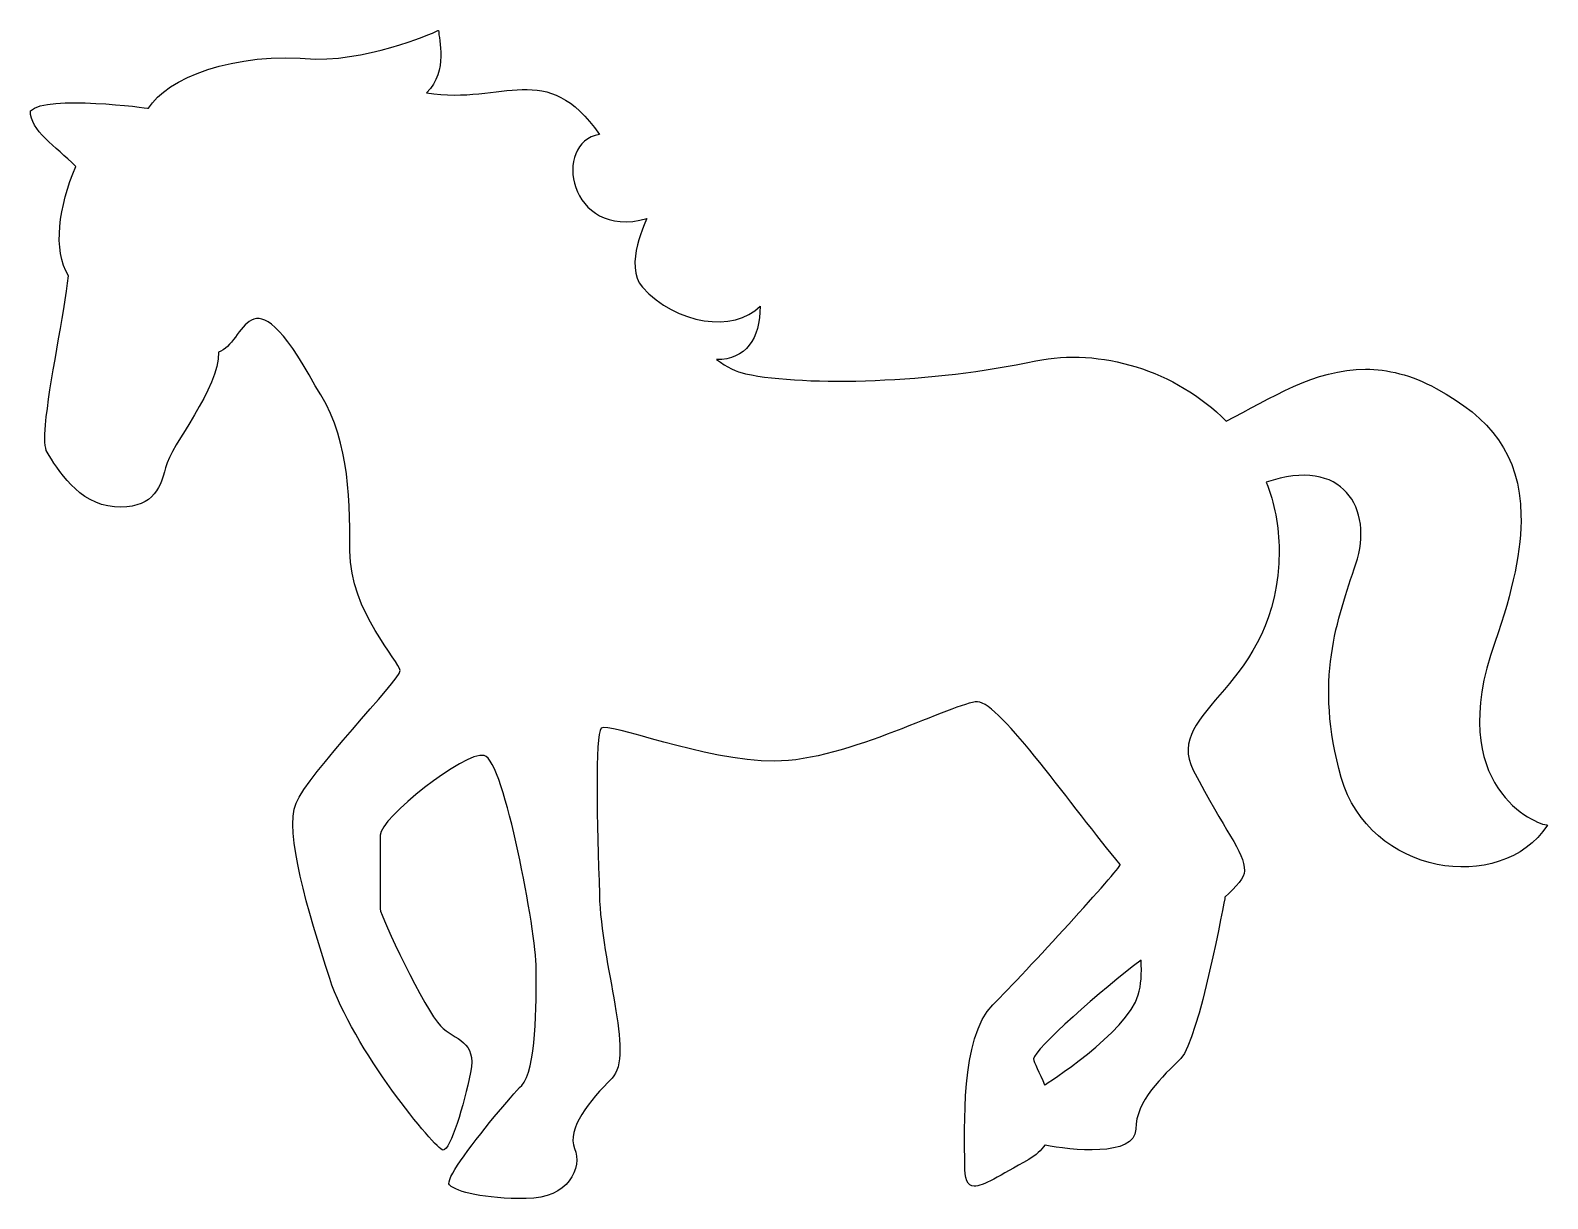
# Model space of a CAD drawing. Header units: centimetres. Extents: x -4.76 to 4.76, y -3.67 to 3.67.
import ezdxf

# ---------------------------------------------------------------- set-up
doc = ezdxf.new("R2010")
doc.units = ezdxf.units.CM
doc.header["$MEASUREMENT"] = 0
doc.layers.add('Layer 1', color=7, linetype='Continuous')

msp = doc.modelspace()

# ---------------------------------------------------------------- linework, layer by layer
at = {"layer": 'Layer 1'}
for points, knots in [([(4.43042, -0.17552), (4.54596, 0.1509), (4.59912, 0.41191), (4.59518, 0.62566), (4.59518, 0.62566), (4.58812, 1.00563), (4.40071, 1.23629), (4.0631, 1.41944), (4.0631, 1.41944), (3.90395, 1.50577), (3.7574, 1.54004), (3.61934, 1.54014), (3.61934, 1.54014), (3.29956, 1.54035), (3.02517, 1.35745), (2.74434, 1.21391), (2.74434, 1.21391), (2.4307, 1.53329), (1.94998, 1.67667), (1.55049, 1.59234), (1.55049, 1.59234), (0.89739, 1.45425), (0.11735, 1.43049), (-0.27273, 1.51117), (-0.27273, 1.51117), (-0.32964, 1.52331), (-0.39026, 1.55334), (-0.45453, 1.60028), (-0.45453, 1.60028), (-0.27273, 1.60028), (-0.18103, 1.72995), (-0.18103, 1.93548), (-0.18103, 1.93548), (-0.34703, 1.7689), (-0.70861, 1.8206), (-0.92054, 2.05568), (-0.92054, 2.05568), (-1.04016, 2.18744), (-0.89207, 2.48579), (-0.89207, 2.48579), (-0.89207, 2.48579), (-1.38591, 2.34821), (-1.48871, 2.96863), (-1.19036, 3.01445), (-1.19036, 3.01445), (-1.5235, 3.49512), (-1.78702, 3.19789), (-2.2746, 3.27588), (-2.2746, 3.27588), (-2.2746, 3.27588), (-2.2751, 3.27589), (-2.2751, 3.27589), (-2.2751, 3.27589), (-2.13598, 3.41553), (-2.1998, 3.61109), (-2.1998, 3.668), (-2.1998, 3.668), (-2.1998, 3.668), (-2.58929, 3.48615), (-2.97199, 3.48615), (-2.97199, 3.48615), (-2.97199, 3.48615), (-2.97251, 3.48615), (-2.97251, 3.48615), (-2.97251, 3.48615), (-3.48641, 3.53785), (-3.91231, 3.36442), (-4.01984, 3.17886), (-4.01984, 3.17886), (-4.01984, 3.17886), (-4.65868, 3.26586), (-4.7625, 3.16306), (-4.7625, 3.16306), (-4.7625, 3.03659), (-4.60648, 2.94224), (-4.47683, 2.8136), (-4.47683, 2.8136), (-4.58383, 2.56114), (-4.62336, 2.28812), (-4.52268, 2.12627), (-4.52268, 2.12627), (-4.54797, 1.89539), (-4.6459, 1.44428), (-4.66704, 1.19065), (-4.66704, 1.19065), (-4.6741, 1.10612), (-4.67262, 1.04354), (-4.65709, 1.01835), (-4.65709, 1.01835), (-4.59433, 0.91765), (-4.46045, 0.69045), (-4.23431, 0.67624), (-4.23431, 0.67624), (-4.00769, 0.66145), (-3.94761, 0.77641), (-3.9139, 0.92185), (-3.9139, 0.92185), (-3.88014, 1.06682), (-3.57232, 1.42101), (-3.58179, 1.64816), (-3.58179, 1.64816), (-3.41367, 1.69089), (-3.39838, 2.21164), (-2.9746, 1.43684), (-2.9746, 1.43684), (-2.76801, 1.13323), (-2.75635, 0.78268), (-2.75635, 0.39901), (-2.75635, 0.39901), (-2.75635, 0.01473), (-2.44118, -0.29573), (-2.44118, -0.35264), (-2.44118, -0.35264), (-2.44118, -0.41064), (-3.02046, -1.00148), (-3.09478, -1.18494), (-3.09478, -1.18494), (-3.16908, -1.36832), (-3.02046, -1.8559), (-2.88288, -2.28598), (-2.88288, -2.28598), (-2.7453, -2.71553), (-2.21719, -3.36336), (-2.17128, -3.36336), (-2.17128, -3.36336), (-2.12596, -3.36336), (-2.03954, -3.07716), (-1.99896, -2.87634), (-1.99896, -2.87634), (-1.95885, -2.67504), (-2.09646, -2.67504), (-2.18819, -2.58326), (-2.18819, -2.58326), (-2.27989, -2.49153), (-2.56713, -1.88963), (-2.56713, -1.84907), (-2.56713, -1.84907), (-2.56713, -1.81002), (-2.56713, -1.48852), (-2.56713, -1.38465), (-2.56713, -1.38465), (-2.56713, -1.28244), (-2.03955, -0.85704), (-1.913, -0.88551), (-1.913, -0.88551), (-1.78703, -0.91506), (-1.58624, -2.00457), (-1.58624, -2.22271), (-1.58624, -2.22271), (-1.58624, -2.44041), (-1.58624, -2.8653), (-1.67794, -2.95693), (-1.67794, -2.95693), (-1.74017, -3.01921), (-1.94943, -3.26533), (-2.06164, -3.43032), (-2.06164, -3.43032), (-2.11487, -3.50779), (-2.14602, -3.56737), (-2.13123, -3.58211), (-2.13123, -3.58211), (-2.08538, -3.62796), (-1.91298, -3.66802), (-1.64945, -3.66802), (-1.64945, -3.66802), (-1.3859, -3.66802), (-1.29425, -3.47249), (-1.34587, -3.35221), (-1.34587, -3.35221), (-1.39701, -3.23209), (-1.25099, -3.05125), (-1.11079, -2.91112), (-1.11079, -2.91112), (-0.96956, -2.77094), (-1.17879, -2.20008), (-1.19038, -1.7573), (-1.19038, -1.7573), (-1.20252, -1.31611), (-1.2215, -0.75744), (-1.17879, -0.71418), (-1.17879, -0.71418), (-1.13664, -0.67103), (-0.53633, -0.92082), (-0.08929, -0.92082), (-0.08929, -0.92082), (0.35764, -0.92082), (1.04604, -0.54821), (1.18367, -0.54821), (1.18367, -0.54821), (1.32117, -0.54821), (1.78819, -1.22234), (2.07913, -1.57019), (2.07913, -1.57019), (2.07913, -1.57019), (2.07913, -1.57122), (2.07913, -1.57122), (2.07913, -1.57122), (2.07913, -1.59757), (1.48458, -2.24593), (1.28006, -2.45043), (1.28006, -2.45043), (1.07345, -2.65704), (1.1035, -3.23423), (1.1035, -3.4514), (1.1035, -3.4514), (1.1035, -3.54612), (1.11853, -3.58755), (1.16166, -3.58922), (1.16166, -3.58922), (1.21812, -3.59134), (1.32266, -3.52532), (1.50464, -3.42137), (1.50464, -3.42137), (1.55047, -3.39547), (1.58473, -3.36438), (1.60635, -3.33123), (1.60635, -3.33123), (1.60635, -3.33123), (1.60738, -3.33221), (1.60738, -3.33221), (1.60738, -3.33221), (1.76343, -3.36335), (2.17666, -3.40918), (2.17666, -3.23209), (2.17666, -3.23209), (2.17666, -3.05448), (2.348, -2.89895), (2.46027, -2.78722), (2.46027, -2.78722), (2.572, -2.67504), (2.737, -1.77471), (2.737, -1.77471), (2.737, -1.77471), (2.81074, -1.70883), (2.85921, -1.65136), (2.85921, -1.60868), (2.85921, -1.60868), (2.85921, -1.4906), (2.73279, -1.35674), (2.53824, -0.97725), (2.53824, -0.97725), (2.34269, -0.59935), (3.07693, -0.46174), (3.07693, 0.39903), (3.07693, 0.39903), (3.07693, 0.55609), (3.04746, 0.70103), (2.99581, 0.83017), (2.99581, 0.83017), (3.47703, 0.99723), (3.67306, 0.66256), (3.55868, 0.31833), (3.55868, 0.31833), (3.4438, -0.02587), (3.29404, -0.41589), (3.46695, -1.02358), (3.46695, -1.02358), (3.63935, -1.63186), (4.46525, -1.76944), (4.76254, -1.32245), (4.76254, -1.32245), (4.69453, -1.32241), (4.10895, -1.08101), (4.43042, -0.17552)], [0, 0, 0, 0, 0.0149254, 0.0149254, 0.0149254, 0.0149254, 0.0298507, 0.0298507, 0.0298507, 0.0298507, 0.0447761, 0.0447761, 0.0447761, 0.0447761, 0.0597015, 0.0597015, 0.0597015, 0.0597015, 0.0746269, 0.0746269, 0.0746269, 0.0746269, 0.0895522, 0.0895522, 0.0895522, 0.0895522, 0.1044776, 0.1044776, 0.1044776, 0.1044776, 0.119403, 0.119403, 0.119403, 0.119403, 0.1343284, 0.1343284, 0.1343284, 0.1343284, 0.1492537, 0.1492537, 0.1492537, 0.1492537, 0.1641791, 0.1641791, 0.1641791, 0.1641791, 0.1791045, 0.1791045, 0.1791045, 0.1791045, 0.1940299, 0.1940299, 0.1940299, 0.1940299, 0.2089552, 0.2089552, 0.2089552, 0.2089552, 0.2238806, 0.2238806, 0.2238806, 0.2238806, 0.238806, 0.238806, 0.238806, 0.238806, 0.2537313, 0.2537313, 0.2537313, 0.2537313, 0.2686567, 0.2686567, 0.2686567, 0.2686567, 0.2835821, 0.2835821, 0.2835821, 0.2835821, 0.2985075, 0.2985075, 0.2985075, 0.2985075, 0.3134328, 0.3134328, 0.3134328, 0.3134328, 0.3283582, 0.3283582, 0.3283582, 0.3283582, 0.3432836, 0.3432836, 0.3432836, 0.3432836, 0.358209, 0.358209, 0.358209, 0.358209, 0.3731343, 0.3731343, 0.3731343, 0.3731343, 0.3880597, 0.3880597, 0.3880597, 0.3880597, 0.4029851, 0.4029851, 0.4029851, 0.4029851, 0.4179104, 0.4179104, 0.4179104, 0.4179104, 0.4328358, 0.4328358, 0.4328358, 0.4328358, 0.4477612, 0.4477612, 0.4477612, 0.4477612, 0.4626866, 0.4626866, 0.4626866, 0.4626866, 0.4776119, 0.4776119, 0.4776119, 0.4776119, 0.4925373, 0.4925373, 0.4925373, 0.4925373, 0.5074627, 0.5074627, 0.5074627, 0.5074627, 0.5223881, 0.5223881, 0.5223881, 0.5223881, 0.5373134, 0.5373134, 0.5373134, 0.5373134, 0.5522388, 0.5522388, 0.5522388, 0.5522388, 0.5671642, 0.5671642, 0.5671642, 0.5671642, 0.5820896, 0.5820896, 0.5820896, 0.5820896, 0.5970149, 0.5970149, 0.5970149, 0.5970149, 0.6119403, 0.6119403, 0.6119403, 0.6119403, 0.6268657, 0.6268657, 0.6268657, 0.6268657, 0.641791, 0.641791, 0.641791, 0.641791, 0.6567164, 0.6567164, 0.6567164, 0.6567164, 0.6716418, 0.6716418, 0.6716418, 0.6716418, 0.6865672, 0.6865672, 0.6865672, 0.6865672, 0.7014925, 0.7014925, 0.7014925, 0.7014925, 0.7164179, 0.7164179, 0.7164179, 0.7164179, 0.7313433, 0.7313433, 0.7313433, 0.7313433, 0.7462687, 0.7462687, 0.7462687, 0.7462687, 0.761194, 0.761194, 0.761194, 0.761194, 0.7761194, 0.7761194, 0.7761194, 0.7761194, 0.7910448, 0.7910448, 0.7910448, 0.7910448, 0.8059701, 0.8059701, 0.8059701, 0.8059701, 0.8208955, 0.8208955, 0.8208955, 0.8208955, 0.8358209, 0.8358209, 0.8358209, 0.8358209, 0.8507463, 0.8507463, 0.8507463, 0.8507463, 0.8656716, 0.8656716, 0.8656716, 0.8656716, 0.880597, 0.880597, 0.880597, 0.880597, 0.8955224, 0.8955224, 0.8955224, 0.8955224, 0.9104478, 0.9104478, 0.9104478, 0.9104478, 0.9253731, 0.9253731, 0.9253731, 0.9253731, 0.9402985, 0.9402985, 0.9402985, 0.9402985, 0.9552239, 0.9552239, 0.9552239, 0.9552239, 0.9701493, 0.9701493, 0.9701493, 0.9701493, 1, 1, 1, 1]), ([(2.19295, -2.38876), (2.125, -2.62384), (1.60473, -2.95431), (1.60473, -2.95431), (1.60473, -2.95431), (1.57264, -2.87419), (1.5357, -2.81196), (1.5357, -2.79093), (1.5357, -2.79093), (1.5357, -2.7319), (1.97007, -2.35132), (2.21036, -2.16948), (2.21036, -2.16948), (2.21512, -2.25224), (2.21033, -2.32923), (2.19295, -2.38876)], [0, 0, 0, 0, 0.2, 0.2, 0.2, 0.2, 0.4, 0.4, 0.4, 0.4, 0.6, 0.6, 0.6, 0.6, 1, 1, 1, 1])]:
    msp.add_open_spline(points, degree=3, knots=knots, dxfattribs=at)

doc.saveas('drawing.dxf')
